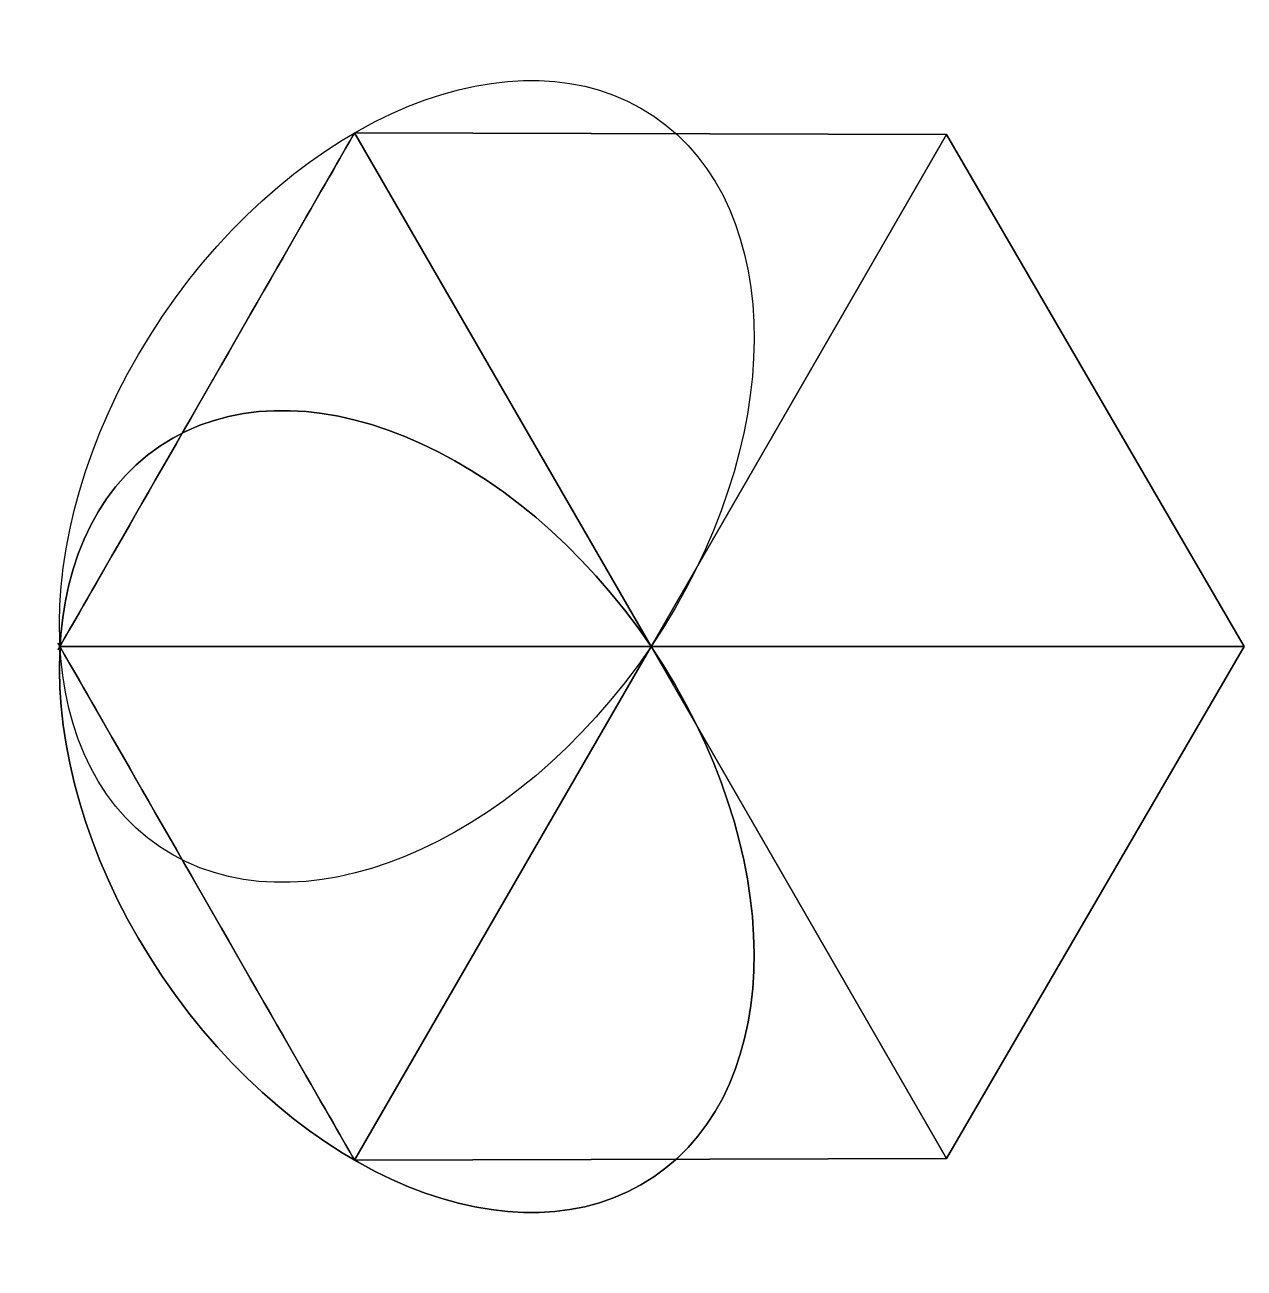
# Model space of a CAD drawing. Header units: millimetres. Extents: x -1.06 to 1, y -1.05 to 1.05.
import ezdxf

# ---------------------------------------------------------------- set-up
doc = ezdxf.new("R2010")
doc.units = ezdxf.units.MM
doc.layers.add('Delaunay1', color=3, linetype='Continuous')
doc.layers.add('inner_polyhedron', color=7, linetype='Continuous')

msp = doc.modelspace()

# ---------------------------------------------------------------- linework, layer by layer
at = {"layer": 'Delaunay1', "extrusion": (-0.616105, 0.416356, 0.668627)}
msp.add_circle((0, 0, 0.6686), 0.7436, dxfattribs=at)
at = {"layer": 'Delaunay1', "extrusion": (-0.867469, 0.497491, -8.5007e-15)}
msp.add_circle((0, 0, 0.8646), 0.5025, dxfattribs=at)
at = {"layer": 'Delaunay1', "extrusion": (-0.616105, -0.416356, -0.668627)}
msp.add_circle((0, 0, 0.6686), 0.7436, dxfattribs=at)
at = {"layer": 'Delaunay1', "extrusion": (-0.616105, -0.416356, 0.668627)}
msp.add_circle((0, 0, 0.6686), 0.7436, dxfattribs=at)
at = {"layer": 'Delaunay1', "extrusion": (-0.867469, -0.497491, 1.25872e-14)}
msp.add_circle((0, 0, 0.8646), 0.5025, dxfattribs=at)
at = {"layer": 'inner_polyhedron', "extrusion": (-0.867469, 0.497491, 0), "elevation": 0.8646}
msp.add_lwpolyline([(0.4958, 0.0816), (-0.5025, 0), (0.4958, -0.0816)], close=True, dxfattribs=at)
at = {"layer": 'inner_polyhedron', "extrusion": (-0.616105, 0.416356, -0.668627), "elevation": 0.6686}
msp.add_lwpolyline([(0.5581, 0.4914), (-0.4376, 0.6012), (0, -0.7436)], close=True, dxfattribs=at)
at = {"layer": 'inner_polyhedron', "extrusion": (-0.616105, 0.416356, 0.668627), "elevation": 0.6686}
msp.add_lwpolyline([(-0.4376, -0.6012), (0.5581, -0.4914), (0, 0.7436)], close=True, dxfattribs=at)
at = {"layer": 'inner_polyhedron', "extrusion": (-0.002895, -0.999996, 0), "elevation": -0.8646}
msp.add_lwpolyline([(-0.5025, 0), (0.4958, 0.0816), (0.4958, -0.0816)], close=True, dxfattribs=at)
at = {"layer": 'inner_polyhedron', "extrusion": (-0.052522, 0.741741, -0.668627), "elevation": 0.6686}
msp.add_lwpolyline([(0.4376, 0.6012), (-0.5581, 0.4914), (0, -0.7436)], close=True, dxfattribs=at)
at = {"layer": 'inner_polyhedron', "extrusion": (-0.052522, 0.741741, 0.668627), "elevation": 0.6686}
msp.add_lwpolyline([(-0.5581, -0.4914), (0.4376, -0.6012), (0, 0.7436)], close=True, dxfattribs=at)
at = {"layer": 'inner_polyhedron', "extrusion": (0.668627, 0.325385, -0.668627), "elevation": 0.6686}
msp.add_lwpolyline([(0.5581, 0.4914), (-0.4376, 0.6012), (0, -0.7436)], close=True, dxfattribs=at)
at = {"layer": 'inner_polyhedron', "extrusion": (0.668627, 0.325385, 0.668627), "elevation": 0.6686}
msp.add_lwpolyline([(-0.4376, -0.6012), (0.5581, -0.4914), (0, 0.7436)], close=True, dxfattribs=at)
at = {"layer": 'inner_polyhedron', "extrusion": (0.864574, 0.502505, 0), "elevation": 0.8646}
msp.add_lwpolyline([(0.4958, 0.0816), (-0.5025, 0), (0.4958, -0.0816)], close=True, dxfattribs=at)
at = {"layer": 'inner_polyhedron', "extrusion": (0.867469, 0.497491, 0), "elevation": -0.8646}
msp.add_lwpolyline([(-0.5025, 0), (0.4958, 0.0816), (0.4958, -0.0816)], close=True, dxfattribs=at)
at = {"layer": 'inner_polyhedron', "extrusion": (-0.616105, -0.416356, -0.668627), "elevation": 0.6686}
msp.add_lwpolyline([(0.4376, 0.6012), (-0.5581, 0.4914), (0, -0.7436)], close=True, dxfattribs=at)
at = {"layer": 'inner_polyhedron', "extrusion": (-0.616105, -0.416356, 0.668627), "elevation": 0.6686}
msp.add_lwpolyline([(-0.5581, -0.4914), (0.4376, -0.6012), (0, 0.7436)], close=True, dxfattribs=at)
at = {"layer": 'inner_polyhedron', "extrusion": (-0.052522, -0.741741, -0.668627), "elevation": 0.6686}
msp.add_lwpolyline([(0.5581, 0.4914), (-0.4376, 0.6012), (0, -0.7436)], close=True, dxfattribs=at)
at = {"layer": 'inner_polyhedron', "extrusion": (-0.052522, -0.741741, 0.668627), "elevation": 0.6686}
msp.add_lwpolyline([(-0.4376, -0.6012), (0.5581, -0.4914), (0, 0.7436)], close=True, dxfattribs=at)
at = {"layer": 'inner_polyhedron', "extrusion": (0.668627, -0.325385, -0.668627), "elevation": 0.6686}
msp.add_lwpolyline([(0.4376, 0.6012), (-0.5581, 0.4914), (0, -0.7436)], close=True, dxfattribs=at)
at = {"layer": 'inner_polyhedron', "extrusion": (0.668627, -0.325385, 0.668627), "elevation": 0.6686}
msp.add_lwpolyline([(-0.5581, -0.4914), (0.4376, -0.6012), (0, 0.7436)], close=True, dxfattribs=at)
at = {"layer": 'inner_polyhedron', "extrusion": (-0.864574, 0.502505, 0), "elevation": -0.8646}
msp.add_lwpolyline([(-0.5025, 0), (0.4958, 0.0816), (0.4958, -0.0816)], close=True, dxfattribs=at)
at = {"layer": 'inner_polyhedron', "extrusion": (0.002895, -0.999996, 0), "elevation": 0.8646}
msp.add_lwpolyline([(0.4958, 0.0816), (-0.5025, 0), (0.4958, -0.0816)], close=True, dxfattribs=at)

doc.saveas('drawing.dxf')
